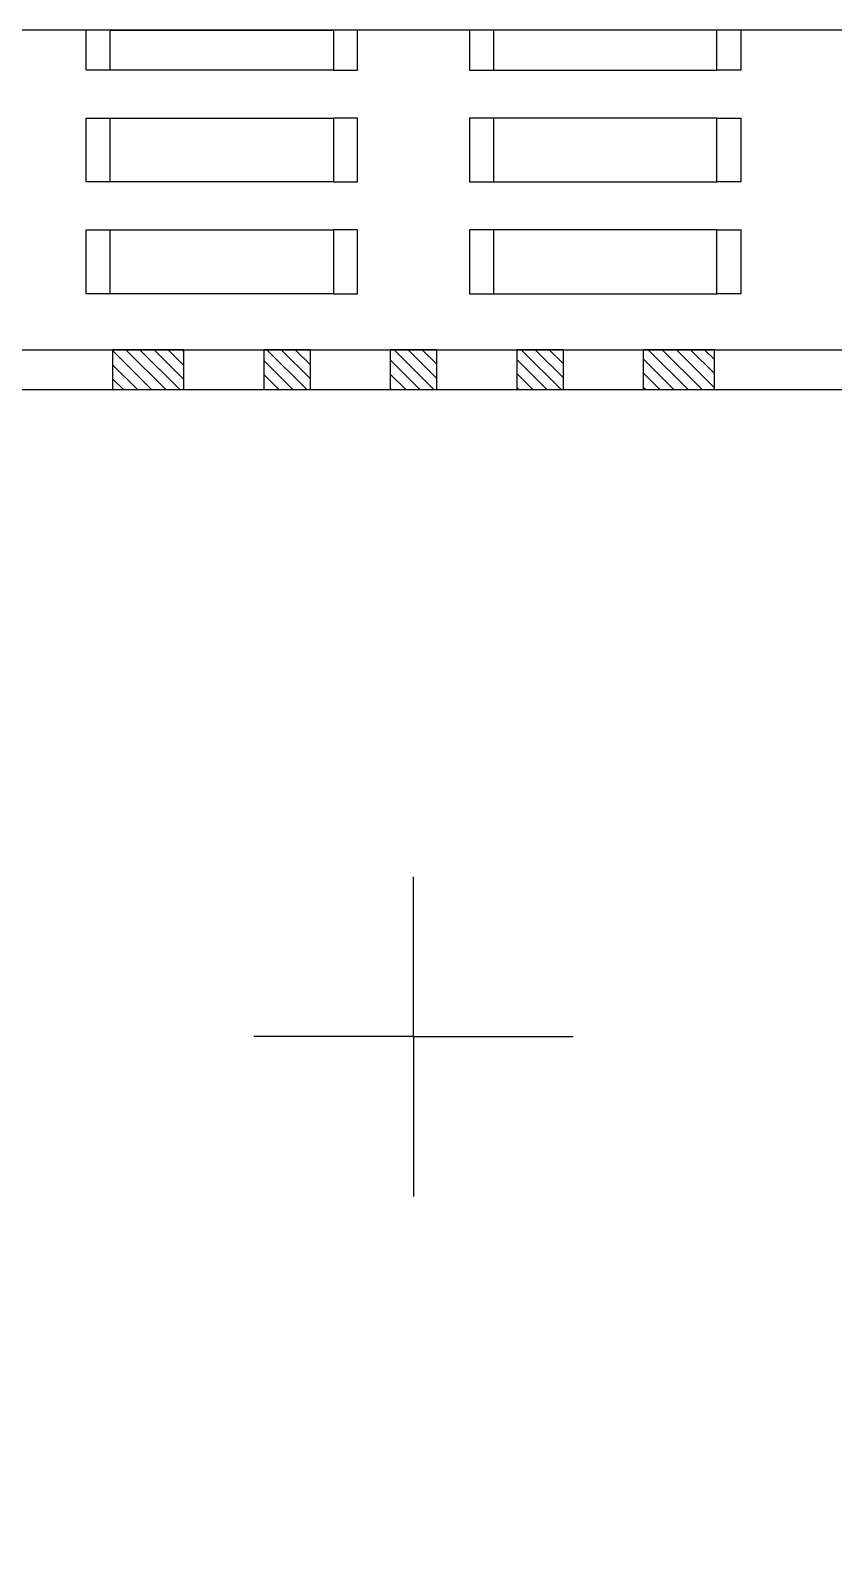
# Model space of a CAD drawing. Extents: x -347 to -72, y -334 to -144.
# Drawn here: x -233.41 to -228.38, y -266.45 to -257 of the extents above; entities that cross this region are included whole.
import ezdxf

# ---------------------------------------------------------------- set-up
doc = ezdxf.new("R2010")
doc.units = 0
doc.header["$LTSCALE"] = 5
doc.header["$MEASUREMENT"] = 0
doc.linetypes.add('CENTER', pattern=[2, 1.25, -0.25, 0.25, -0.25])
doc.layers.get('0').update_dxf_attribs({"linetype": 'CONTINUOUS'})
for name, color, linetype in [('CENTER', 1, 'CENTER'), ('Layer1', 4, 'CONTINUOUS'), ('SECTION', 6, 'CONTINUOUS')]:
    doc.layers.add(name, color=color, linetype=linetype)

msp = doc.modelspace()

# ---------------------------------------------------------------- hatches: boundary and pattern name
at = {"layer": 'SECTION'}
h = msp.add_hatch(dxfattribs=at)
h.set_pattern_fill('ANSI31', color=256, scale=0.5, angle=90, style=0)
h.set_pattern_definition([(135, (-249.252235, 178.434824), (-0.044194174, -0.044194174), [])])
h.paths.add_polyline_path([(-245.0519, -259.2458), (-245.4979, -259.2458), (-245.4979, -258.9958), (-245.0519, -258.9958)])
h.paths.add_polyline_path([(-244.2599, -259.2458), (-244.5519, -259.2458), (-244.5519, -258.9958), (-244.2599, -258.9958)])
h.paths.add_polyline_path([(-243.4679, -259.2458), (-243.7599, -259.2458), (-243.7599, -258.9958), (-243.4679, -258.9958)])
h.paths.add_polyline_path([(-242.6759, -259.2458), (-242.9679, -259.2458), (-242.9679, -258.9958), (-242.6759, -258.9958)])
h.paths.add_polyline_path([(-241.7299, -259.2458), (-242.1759, -259.2458), (-242.1759, -258.9958), (-241.7299, -258.9958)])
h.paths.add_polyline_path([(-238.7519, -259.2458), (-239.1979, -259.2458), (-239.1979, -258.9958), (-238.7519, -258.9958)])
h.paths.add_polyline_path([(-237.9599, -259.2458), (-238.2519, -259.2458), (-238.2519, -258.9958), (-237.9599, -258.9958)])
h.paths.add_polyline_path([(-237.3139, -259.2458), (-237.4599, -259.2458), (-237.4599, -258.9958), (-237.3139, -258.9958)])
h.paths.add_polyline_path([(-237.1679, -259.2458), (-237.3139, -259.2458), (-237.3139, -258.9958), (-237.1679, -258.9958)])
h.paths.add_polyline_path([(-236.3759, -259.2458), (-236.6679, -259.2458), (-236.6679, -258.9958), (-236.3759, -258.9958)])
h.paths.add_polyline_path([(-235.4299, -259.2458), (-235.8759, -259.2458), (-235.8759, -258.9958), (-235.4299, -258.9958)])
h.paths.add_polyline_path([(-232.4519, -259.2458), (-232.8979, -259.2458), (-232.8979, -258.9958), (-232.4519, -258.9958)])
h.paths.add_polyline_path([(-231.6599, -259.2458), (-231.9519, -259.2458), (-231.9519, -258.9958), (-231.6599, -258.9958)])
h.paths.add_polyline_path([(-230.8679, -259.2458), (-231.1599, -259.2458), (-231.1599, -258.9958), (-230.8679, -258.9958)])
h.paths.add_polyline_path([(-230.0759, -259.2458), (-230.3679, -259.2458), (-230.3679, -258.9958), (-230.0759, -258.9958)])
h.paths.add_polyline_path([(-229.1299, -259.2458), (-229.5759, -259.2458), (-229.5759, -258.9958), (-229.1299, -258.9958)])

# ---------------------------------------------------------------- linework, layer by layer
for p, q in [((-260.0639, -258.9958), (-214.5639, -258.9958)), ((-260.0639, -259.2458), (-214.5639, -259.2458))]:
    msp.add_line(p, q)
for points in [[(-214.5639, -256.9958), (-260.0639, -256.9958), (-260.0639, -319.9958), (-214.5639, -319.9958)], [(-231.5139, -256.9958), (-231.5139, -257.2458), (-232.9139, -257.2458), (-232.9139, -256.9958)], [(-230.5139, -257.2458), (-229.1139, -257.2458), (-229.1139, -256.9958), (-230.5139, -256.9958)], [(-231.5139, -257.5458), (-231.5139, -257.9458), (-232.9139, -257.9458), (-232.9139, -257.5458)], [(-230.5139, -257.9458), (-229.1139, -257.9458), (-229.1139, -257.5458), (-230.5139, -257.5458)], [(-231.5139, -258.2458), (-231.5139, -258.6458), (-232.9139, -258.6458), (-232.9139, -258.2458)], [(-230.5139, -258.6458), (-229.1139, -258.6458), (-229.1139, -258.2458), (-230.5139, -258.2458)]]:
    msp.add_lwpolyline(points, close=True)
at = {"layer": 'CENTER'}
for q in [(-231.0139, -262.2958), (-232.0139, -263.2958), (-231.0139, -264.2958), (-230.0139, -263.2958)]:
    msp.add_line((-231.0139, -263.2958), q, dxfattribs=at)
at = {"layer": 'Layer1'}
for p, q in [((-233.0639, -257.2458), (-233.0639, -256.9958)), ((-231.3639, -257.2458), (-231.3639, -256.9958)), ((-230.6639, -256.9958), (-230.6639, -257.2458)), ((-228.9639, -256.9958), (-228.9639, -257.2458)), ((-232.9139, -257.2458), (-233.0639, -257.2458)), ((-231.5139, -257.2458), (-231.3639, -257.2458)), ((-230.6639, -257.2458), (-230.5139, -257.2458)), ((-228.9639, -257.2458), (-229.1139, -257.2458)), ((-233.0639, -257.9458), (-233.0639, -257.5458)), ((-233.0639, -257.5458), (-232.9139, -257.5458)), ((-231.3639, -257.5458), (-231.5139, -257.5458)), ((-231.3639, -257.9458), (-231.3639, -257.5458)), ((-230.5139, -257.5458), (-230.6639, -257.5458)), ((-230.6639, -257.5458), (-230.6639, -257.9458)), ((-229.1139, -257.5458), (-228.9639, -257.5458)), ((-228.9639, -257.5458), (-228.9639, -257.9458)), ((-232.9139, -257.9458), (-233.0639, -257.9458)), ((-231.5139, -257.9458), (-231.3639, -257.9458)), ((-230.6639, -257.9458), (-230.5139, -257.9458)), ((-228.9639, -257.9458), (-229.1139, -257.9458)), ((-233.0639, -258.6458), (-233.0639, -258.2458)), ((-233.0639, -258.2458), (-232.9139, -258.2458)), ((-231.3639, -258.2458), (-231.5139, -258.2458)), ((-231.3639, -258.6458), (-231.3639, -258.2458)), ((-230.5139, -258.2458), (-230.6639, -258.2458)), ((-230.6639, -258.2458), (-230.6639, -258.6458)), ((-229.1139, -258.2458), (-228.9639, -258.2458)), ((-228.9639, -258.2458), (-228.9639, -258.6458)), ((-232.9139, -258.6458), (-233.0639, -258.6458)), ((-231.5139, -258.6458), (-231.3639, -258.6458)), ((-230.6639, -258.6458), (-230.5139, -258.6458)), ((-228.9639, -258.6458), (-229.1139, -258.6458))]:
    msp.add_line(p, q, dxfattribs=at)
at = {"layer": 'SECTION'}
for points in [[(-232.8979, -259.2458), (-232.4519, -259.2458), (-232.4519, -258.9958), (-232.8979, -258.9958)], [(-231.9519, -259.2458), (-231.6599, -259.2458), (-231.6599, -258.9958), (-231.9519, -258.9958)], [(-231.1599, -259.2458), (-230.8679, -259.2458), (-230.8679, -258.9958), (-231.1599, -258.9958)], [(-230.3679, -259.2458), (-230.0759, -259.2458), (-230.0759, -258.9958), (-230.3679, -258.9958)], [(-229.5759, -259.2458), (-229.1299, -259.2458), (-229.1299, -258.9958), (-229.5759, -258.9958)]]:
    msp.add_lwpolyline(points, close=True, dxfattribs=at)

doc.saveas('drawing.dxf')
